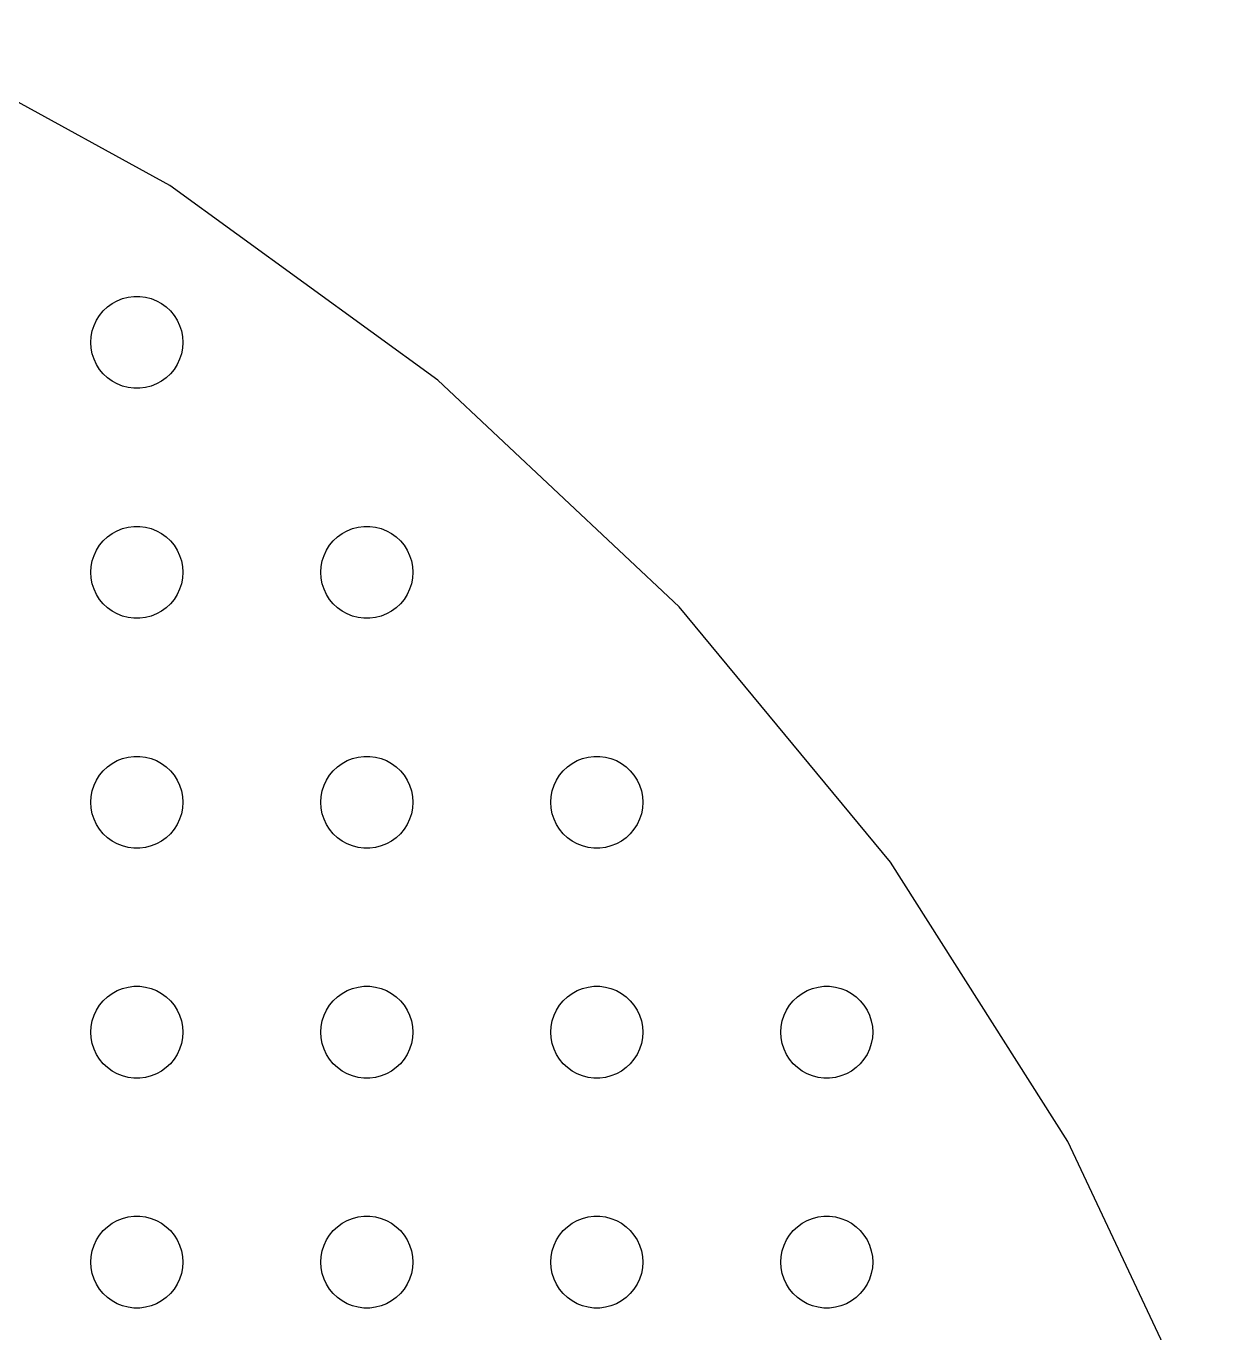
# Model space of a CAD drawing. Header units: metres. Extents: x -172 to 172, y -172 to 172.
# Drawn here: x 82.8 to 159.9, y 70.4 to 155.6 of the extents above; entities that cross this region are included whole.
import ezdxf

# ---------------------------------------------------------------- set-up
doc = ezdxf.new("R2010")
doc.units = ezdxf.units.M

msp = doc.modelspace()

# ---------------------------------------------------------------- linework, layer by layer
for p, q in [((92.1622, 145.224), (73.234, 155.63)), ((109.637, 132.528), (92.1622, 145.224)), ((87.8131, 137.054), (88.0877, 137.312)), ((88.0877, 137.312), (88.3925, 137.533)), ((88.3925, 137.533), (88.7227, 137.714)), ((88.7227, 137.714), (89.073, 137.853)), ((89.073, 137.853), (89.4379, 137.947)), ((89.4379, 137.947), (89.8116, 137.994)), ((89.8116, 137.994), (90.1884, 137.994)), ((90.1884, 137.994), (90.5621, 137.947)), ((90.5621, 137.947), (90.927, 137.853)), ((90.927, 137.853), (91.2773, 137.714)), ((91.2773, 137.714), (91.6075, 137.533)), ((91.6075, 137.533), (91.9123, 137.312)), ((91.9123, 137.312), (92.1869, 137.054)), ((87.2107, 136.104), (87.3711, 136.445)), ((87.3711, 136.445), (87.573, 136.763)), ((87.573, 136.763), (87.8131, 137.054)), ((92.1869, 137.054), (92.427, 136.763)), ((92.427, 136.763), (92.6289, 136.445)), ((92.6289, 136.445), (92.7893, 136.104)), ((87.0237, 135.376), (87.0943, 135.746)), ((87.0943, 135.746), (87.2107, 136.104)), ((92.7893, 136.104), (92.9057, 135.746)), ((92.9057, 135.746), (92.9763, 135.376)), ((87, 135), (87.0237, 135.376)), ((87.0237, 134.624), (87, 135)), ((92.9763, 135.376), (93, 135)), ((93, 135), (92.9763, 134.624)), ((87.0943, 134.254), (87.0237, 134.624)), ((87.2107, 133.896), (87.0943, 134.254)), ((87.3711, 133.555), (87.2107, 133.896)), ((92.7893, 133.896), (92.6289, 133.555)), ((92.9057, 134.254), (92.7893, 133.896)), ((92.9763, 134.624), (92.9057, 134.254)), ((87.573, 133.237), (87.3711, 133.555)), ((87.8131, 132.946), (87.573, 133.237)), ((92.427, 133.237), (92.1869, 132.946)), ((92.6289, 133.555), (92.427, 133.237)), ((88.0877, 132.688), (87.8131, 132.946)), ((88.3925, 132.467), (88.0877, 132.688)), ((88.7227, 132.286), (88.3925, 132.467)), ((89.073, 132.147), (88.7227, 132.286)), ((89.4379, 132.053), (89.073, 132.147)), ((90.927, 132.147), (90.5621, 132.053)), ((91.2773, 132.286), (90.927, 132.147)), ((91.6075, 132.467), (91.2773, 132.286)), ((91.9123, 132.688), (91.6075, 132.467)), ((92.1869, 132.946), (91.9123, 132.688)), ((125.383, 117.742), (109.637, 132.528)), ((89.8116, 132.006), (89.4379, 132.053)), ((90.1884, 132.006), (89.8116, 132.006)), ((90.5621, 132.053), (90.1884, 132.006)), ((88.7227, 122.714), (89.073, 122.853)), ((89.073, 122.853), (89.4379, 122.947)), ((89.4379, 122.947), (89.8116, 122.994)), ((89.8116, 122.994), (90.1884, 122.994)), ((90.1884, 122.994), (90.5621, 122.947)), ((90.5621, 122.947), (90.927, 122.853)), ((90.927, 122.853), (91.2773, 122.714)), ((103.723, 122.714), (104.073, 122.853)), ((104.073, 122.853), (104.438, 122.947)), ((104.438, 122.947), (104.812, 122.994)), ((104.812, 122.994), (105.188, 122.994)), ((105.188, 122.994), (105.562, 122.947)), ((105.562, 122.947), (105.927, 122.853)), ((105.927, 122.853), (106.277, 122.714)), ((87.573, 121.763), (87.8131, 122.054)), ((87.8131, 122.054), (88.0877, 122.312)), ((88.0877, 122.312), (88.3925, 122.533)), ((88.3925, 122.533), (88.7227, 122.714)), ((91.2773, 122.714), (91.6075, 122.533)), ((91.6075, 122.533), (91.9123, 122.312)), ((91.9123, 122.312), (92.1869, 122.054)), ((92.1869, 122.054), (92.427, 121.763)), ((102.573, 121.763), (102.813, 122.054)), ((102.813, 122.054), (103.088, 122.312)), ((103.088, 122.312), (103.393, 122.533)), ((103.393, 122.533), (103.723, 122.714)), ((106.277, 122.714), (106.607, 122.533)), ((106.607, 122.533), (106.912, 122.312)), ((106.912, 122.312), (107.187, 122.054)), ((107.187, 122.054), (107.427, 121.763)), ((87.0943, 120.746), (87.2107, 121.104)), ((87.2107, 121.104), (87.3711, 121.445)), ((87.3711, 121.445), (87.573, 121.763)), ((92.427, 121.763), (92.6289, 121.445)), ((92.6289, 121.445), (92.7893, 121.104)), ((92.7893, 121.104), (92.9057, 120.746)), ((102.094, 120.746), (102.211, 121.104)), ((102.211, 121.104), (102.371, 121.445)), ((102.371, 121.445), (102.573, 121.763)), ((107.427, 121.763), (107.629, 121.445)), ((107.629, 121.445), (107.789, 121.104)), ((107.789, 121.104), (107.906, 120.746)), ((87, 120), (87.0237, 120.376)), ((87.0237, 120.376), (87.0943, 120.746)), ((92.9057, 120.746), (92.9763, 120.376)), ((92.9763, 120.376), (93, 120)), ((102, 120), (102.024, 120.376)), ((102.024, 120.376), (102.094, 120.746)), ((107.906, 120.746), (107.976, 120.376)), ((107.976, 120.376), (108, 120)), ((87.0237, 119.624), (87, 120)), ((87.0943, 119.254), (87.0237, 119.624)), ((92.9763, 119.624), (92.9057, 119.254)), ((93, 120), (92.9763, 119.624)), ((102.024, 119.624), (102, 120)), ((102.094, 119.254), (102.024, 119.624)), ((107.976, 119.624), (107.906, 119.254)), ((108, 120), (107.976, 119.624)), ((87.2107, 118.896), (87.0943, 119.254)), ((87.3711, 118.555), (87.2107, 118.896)), ((87.573, 118.237), (87.3711, 118.555)), ((92.6289, 118.555), (92.427, 118.237)), ((92.7893, 118.896), (92.6289, 118.555)), ((92.9057, 119.254), (92.7893, 118.896)), ((102.211, 118.896), (102.094, 119.254)), ((102.371, 118.555), (102.211, 118.896)), ((102.573, 118.237), (102.371, 118.555)), ((107.629, 118.555), (107.427, 118.237)), ((107.789, 118.896), (107.629, 118.555)), ((107.906, 119.254), (107.789, 118.896)), ((87.8131, 117.946), (87.573, 118.237)), ((88.0877, 117.688), (87.8131, 117.946)), ((88.3925, 117.467), (88.0877, 117.688)), ((91.9123, 117.688), (91.6075, 117.467)), ((92.1869, 117.946), (91.9123, 117.688)), ((92.427, 118.237), (92.1869, 117.946)), ((102.813, 117.946), (102.573, 118.237)), ((103.088, 117.688), (102.813, 117.946)), ((103.393, 117.467), (103.088, 117.688)), ((106.912, 117.688), (106.607, 117.467)), ((107.187, 117.946), (106.912, 117.688)), ((107.427, 118.237), (107.187, 117.946)), ((139.151, 101.099), (125.383, 117.742)), ((88.7227, 117.286), (88.3925, 117.467)), ((89.073, 117.147), (88.7227, 117.286)), ((89.4379, 117.053), (89.073, 117.147)), ((89.8116, 117.006), (89.4379, 117.053)), ((90.1884, 117.006), (89.8116, 117.006)), ((90.5621, 117.053), (90.1884, 117.006)), ((90.927, 117.147), (90.5621, 117.053)), ((91.2773, 117.286), (90.927, 117.147)), ((91.6075, 117.467), (91.2773, 117.286)), ((103.723, 117.286), (103.393, 117.467)), ((104.073, 117.147), (103.723, 117.286)), ((104.438, 117.053), (104.073, 117.147)), ((104.812, 117.006), (104.438, 117.053)), ((105.188, 117.006), (104.812, 117.006)), ((105.562, 117.053), (105.188, 117.006)), ((105.927, 117.147), (105.562, 117.053)), ((106.277, 117.286), (105.927, 117.147)), ((106.607, 117.467), (106.277, 117.286)), ((88.0877, 107.312), (88.3925, 107.533)), ((88.3925, 107.533), (88.7227, 107.714)), ((88.7227, 107.714), (89.073, 107.853)), ((89.073, 107.853), (89.4379, 107.947)), ((89.4379, 107.947), (89.8116, 107.994)), ((89.8116, 107.994), (90.1884, 107.994)), ((90.1884, 107.994), (90.5621, 107.947)), ((90.5621, 107.947), (90.927, 107.853)), ((90.927, 107.853), (91.2773, 107.714)), ((91.2773, 107.714), (91.6075, 107.533)), ((91.6075, 107.533), (91.9123, 107.312)), ((103.088, 107.312), (103.393, 107.533)), ((103.393, 107.533), (103.723, 107.714)), ((103.723, 107.714), (104.073, 107.853)), ((104.073, 107.853), (104.438, 107.947)), ((104.438, 107.947), (104.812, 107.994)), ((104.812, 107.994), (105.188, 107.994)), ((105.188, 107.994), (105.562, 107.947)), ((105.562, 107.947), (105.927, 107.853)), ((105.927, 107.853), (106.277, 107.714)), ((106.277, 107.714), (106.607, 107.533)), ((106.607, 107.533), (106.912, 107.312)), ((118.088, 107.312), (118.393, 107.533)), ((118.393, 107.533), (118.723, 107.714)), ((118.723, 107.714), (119.073, 107.853)), ((119.073, 107.853), (119.438, 107.947)), ((119.438, 107.947), (119.812, 107.994)), ((119.812, 107.994), (120.188, 107.994)), ((120.188, 107.994), (120.562, 107.947)), ((120.562, 107.947), (120.927, 107.853)), ((120.927, 107.853), (121.277, 107.714)), ((121.277, 107.714), (121.607, 107.533)), ((121.607, 107.533), (121.912, 107.312)), ((87.3711, 106.445), (87.573, 106.763)), ((87.573, 106.763), (87.8131, 107.054)), ((87.8131, 107.054), (88.0877, 107.312)), ((91.9123, 107.312), (92.1869, 107.054)), ((92.1869, 107.054), (92.427, 106.763)), ((92.427, 106.763), (92.6289, 106.445)), ((102.371, 106.445), (102.573, 106.763)), ((102.573, 106.763), (102.813, 107.054)), ((102.813, 107.054), (103.088, 107.312)), ((106.912, 107.312), (107.187, 107.054)), ((107.187, 107.054), (107.427, 106.763)), ((107.427, 106.763), (107.629, 106.445)), ((117.371, 106.445), (117.573, 106.763)), ((117.573, 106.763), (117.813, 107.054)), ((117.813, 107.054), (118.088, 107.312)), ((121.912, 107.312), (122.187, 107.054)), ((122.187, 107.054), (122.427, 106.763)), ((122.427, 106.763), (122.629, 106.445)), ((87.0237, 105.376), (87.0943, 105.746)), ((87.0943, 105.746), (87.2107, 106.104)), ((87.2107, 106.104), (87.3711, 106.445)), ((92.6289, 106.445), (92.7893, 106.104)), ((92.7893, 106.104), (92.9057, 105.746)), ((92.9057, 105.746), (92.9763, 105.376)), ((102.024, 105.376), (102.094, 105.746)), ((102.094, 105.746), (102.211, 106.104)), ((102.211, 106.104), (102.371, 106.445)), ((107.629, 106.445), (107.789, 106.104)), ((107.789, 106.104), (107.906, 105.746)), ((107.906, 105.746), (107.976, 105.376)), ((117.024, 105.376), (117.094, 105.746)), ((117.094, 105.746), (117.211, 106.104)), ((117.211, 106.104), (117.371, 106.445)), ((122.629, 106.445), (122.789, 106.104)), ((122.789, 106.104), (122.906, 105.746)), ((122.906, 105.746), (122.976, 105.376)), ((87, 105), (87.0237, 105.376)), ((87.0237, 104.624), (87, 105)), ((92.9763, 105.376), (93, 105)), ((93, 105), (92.9763, 104.624)), ((102, 105), (102.024, 105.376)), ((102.024, 104.624), (102, 105)), ((107.976, 105.376), (108, 105)), ((108, 105), (107.976, 104.624)), ((117, 105), (117.024, 105.376)), ((117.024, 104.624), (117, 105)), ((122.976, 105.376), (123, 105)), ((123, 105), (122.976, 104.624)), ((87.0943, 104.254), (87.0237, 104.624)), ((87.2107, 103.896), (87.0943, 104.254)), ((92.9057, 104.254), (92.7893, 103.896)), ((92.9763, 104.624), (92.9057, 104.254)), ((102.094, 104.254), (102.024, 104.624)), ((102.211, 103.896), (102.094, 104.254)), ((107.906, 104.254), (107.789, 103.896)), ((107.976, 104.624), (107.906, 104.254)), ((117.094, 104.254), (117.024, 104.624)), ((117.211, 103.896), (117.094, 104.254)), ((122.906, 104.254), (122.789, 103.896)), ((122.976, 104.624), (122.906, 104.254)), ((87.3711, 103.555), (87.2107, 103.896)), ((87.573, 103.237), (87.3711, 103.555)), ((87.8131, 102.946), (87.573, 103.237)), ((92.427, 103.237), (92.1869, 102.946)), ((92.6289, 103.555), (92.427, 103.237)), ((92.7893, 103.896), (92.6289, 103.555)), ((102.371, 103.555), (102.211, 103.896)), ((102.573, 103.237), (102.371, 103.555)), ((102.813, 102.946), (102.573, 103.237)), ((107.427, 103.237), (107.187, 102.946)), ((107.629, 103.555), (107.427, 103.237)), ((107.789, 103.896), (107.629, 103.555)), ((117.371, 103.555), (117.211, 103.896)), ((117.573, 103.237), (117.371, 103.555)), ((117.813, 102.946), (117.573, 103.237)), ((122.427, 103.237), (122.187, 102.946)), ((122.629, 103.555), (122.427, 103.237)), ((122.789, 103.896), (122.629, 103.555)), ((88.0877, 102.688), (87.8131, 102.946)), ((88.3925, 102.467), (88.0877, 102.688)), ((88.7227, 102.286), (88.3925, 102.467)), ((91.6075, 102.467), (91.2773, 102.286)), ((91.9123, 102.688), (91.6075, 102.467)), ((92.1869, 102.946), (91.9123, 102.688)), ((103.088, 102.688), (102.813, 102.946)), ((103.393, 102.467), (103.088, 102.688)), ((103.723, 102.286), (103.393, 102.467)), ((106.607, 102.467), (106.277, 102.286)), ((106.912, 102.688), (106.607, 102.467)), ((107.187, 102.946), (106.912, 102.688)), ((118.088, 102.688), (117.813, 102.946)), ((118.393, 102.467), (118.088, 102.688)), ((118.723, 102.286), (118.393, 102.467)), ((121.607, 102.467), (121.277, 102.286)), ((121.912, 102.688), (121.607, 102.467)), ((122.187, 102.946), (121.912, 102.688)), ((89.073, 102.147), (88.7227, 102.286)), ((89.4379, 102.053), (89.073, 102.147)), ((89.8116, 102.006), (89.4379, 102.053)), ((90.1884, 102.006), (89.8116, 102.006)), ((90.5621, 102.053), (90.1884, 102.006)), ((90.927, 102.147), (90.5621, 102.053)), ((91.2773, 102.286), (90.927, 102.147)), ((104.073, 102.147), (103.723, 102.286)), ((104.438, 102.053), (104.073, 102.147)), ((104.812, 102.006), (104.438, 102.053)), ((105.188, 102.006), (104.812, 102.006)), ((105.562, 102.053), (105.188, 102.006)), ((105.927, 102.147), (105.562, 102.053)), ((106.277, 102.286), (105.927, 102.147)), ((119.073, 102.147), (118.723, 102.286)), ((119.438, 102.053), (119.073, 102.147)), ((119.812, 102.006), (119.438, 102.053)), ((120.188, 102.006), (119.812, 102.006)), ((120.562, 102.053), (120.188, 102.006)), ((120.927, 102.147), (120.562, 102.053)), ((121.277, 102.286), (120.927, 102.147)), ((150.725, 82.8616), (139.151, 101.099)), ((89.073, 92.8532), (89.4379, 92.9469)), ((89.4379, 92.9469), (89.8116, 92.9941)), ((89.8116, 92.9941), (90.1884, 92.9941)), ((90.1884, 92.9941), (90.5621, 92.9469)), ((90.5621, 92.9469), (90.927, 92.8532)), ((104.073, 92.8532), (104.438, 92.9469)), ((104.438, 92.9469), (104.812, 92.9941)), ((104.812, 92.9941), (105.188, 92.9941)), ((105.188, 92.9941), (105.562, 92.9469)), ((105.562, 92.9469), (105.927, 92.8532)), ((119.073, 92.8532), (119.438, 92.9469)), ((119.438, 92.9469), (119.812, 92.9941)), ((119.812, 92.9941), (120.188, 92.9941)), ((120.188, 92.9941), (120.562, 92.9469)), ((120.562, 92.9469), (120.927, 92.8532)), ((134.073, 92.8532), (134.438, 92.9469)), ((134.438, 92.9469), (134.812, 92.9941)), ((134.812, 92.9941), (135.188, 92.9941)), ((135.188, 92.9941), (135.562, 92.9469)), ((135.562, 92.9469), (135.927, 92.8532)), ((87.8131, 92.0536), (88.0877, 92.3115)), ((88.0877, 92.3115), (88.3925, 92.533)), ((88.3925, 92.533), (88.7227, 92.7145)), ((88.7227, 92.7145), (89.073, 92.8532)), ((90.927, 92.8532), (91.2773, 92.7145)), ((91.2773, 92.7145), (91.6075, 92.533)), ((91.6075, 92.533), (91.9123, 92.3115)), ((91.9123, 92.3115), (92.1869, 92.0536)), ((102.813, 92.0536), (103.088, 92.3115)), ((103.088, 92.3115), (103.393, 92.533)), ((103.393, 92.533), (103.723, 92.7145)), ((103.723, 92.7145), (104.073, 92.8532)), ((105.927, 92.8532), (106.277, 92.7145)), ((106.277, 92.7145), (106.607, 92.533)), ((106.607, 92.533), (106.912, 92.3115)), ((106.912, 92.3115), (107.187, 92.0536)), ((117.813, 92.0536), (118.088, 92.3115)), ((118.088, 92.3115), (118.393, 92.533)), ((118.393, 92.533), (118.723, 92.7145)), ((118.723, 92.7145), (119.073, 92.8532)), ((120.927, 92.8532), (121.277, 92.7145)), ((121.277, 92.7145), (121.607, 92.533)), ((121.607, 92.533), (121.912, 92.3115)), ((121.912, 92.3115), (122.187, 92.0536)), ((132.813, 92.0536), (133.088, 92.3115)), ((133.088, 92.3115), (133.393, 92.533)), ((133.393, 92.533), (133.723, 92.7145)), ((133.723, 92.7145), (134.073, 92.8532)), ((135.927, 92.8532), (136.277, 92.7145)), ((136.277, 92.7145), (136.607, 92.533)), ((136.607, 92.533), (136.912, 92.3115)), ((136.912, 92.3115), (137.187, 92.0536)), ((87.2107, 91.1044), (87.3711, 91.4453)), ((87.3711, 91.4453), (87.573, 91.7634)), ((87.573, 91.7634), (87.8131, 92.0536)), ((92.1869, 92.0536), (92.427, 91.7634)), ((92.427, 91.7634), (92.6289, 91.4453)), ((92.6289, 91.4453), (92.7893, 91.1044)), ((102.211, 91.1044), (102.371, 91.4453)), ((102.371, 91.4453), (102.573, 91.7634)), ((102.573, 91.7634), (102.813, 92.0536)), ((107.187, 92.0536), (107.427, 91.7634)), ((107.427, 91.7634), (107.629, 91.4453)), ((107.629, 91.4453), (107.789, 91.1044)), ((117.211, 91.1044), (117.371, 91.4453)), ((117.371, 91.4453), (117.573, 91.7634)), ((117.573, 91.7634), (117.813, 92.0536)), ((122.187, 92.0536), (122.427, 91.7634)), ((122.427, 91.7634), (122.629, 91.4453)), ((122.629, 91.4453), (122.789, 91.1044)), ((132.211, 91.1044), (132.371, 91.4453)), ((132.371, 91.4453), (132.573, 91.7634)), ((132.573, 91.7634), (132.813, 92.0536)), ((137.187, 92.0536), (137.427, 91.7634)), ((137.427, 91.7634), (137.629, 91.4453)), ((137.629, 91.4453), (137.789, 91.1044)), ((87, 90), (87.0237, 90.376)), ((87.0237, 90.376), (87.0943, 90.7461)), ((87.0943, 90.7461), (87.2107, 91.1044)), ((92.7893, 91.1044), (92.9057, 90.7461)), ((92.9057, 90.7461), (92.9763, 90.376)), ((92.9763, 90.376), (93, 90)), ((102, 90), (102.024, 90.376)), ((102.024, 90.376), (102.094, 90.7461)), ((102.094, 90.7461), (102.211, 91.1044)), ((107.789, 91.1044), (107.906, 90.7461)), ((107.906, 90.7461), (107.976, 90.376)), ((107.976, 90.376), (108, 90)), ((117, 90), (117.024, 90.376)), ((117.024, 90.376), (117.094, 90.7461)), ((117.094, 90.7461), (117.211, 91.1044)), ((122.789, 91.1044), (122.906, 90.7461)), ((122.906, 90.7461), (122.976, 90.376)), ((122.976, 90.376), (123, 90)), ((132, 90), (132.024, 90.376)), ((132.024, 90.376), (132.094, 90.7461)), ((132.094, 90.7461), (132.211, 91.1044)), ((137.789, 91.1044), (137.906, 90.7461)), ((137.906, 90.7461), (137.976, 90.376)), ((137.976, 90.376), (138, 90)), ((87.0237, 89.624), (87, 90)), ((87.0943, 89.2539), (87.0237, 89.624)), ((92.9763, 89.624), (92.9057, 89.2539)), ((93, 90), (92.9763, 89.624)), ((102.024, 89.624), (102, 90)), ((102.094, 89.2539), (102.024, 89.624)), ((107.976, 89.624), (107.906, 89.2539)), ((108, 90), (107.976, 89.624)), ((117.024, 89.624), (117, 90)), ((117.094, 89.2539), (117.024, 89.624)), ((122.976, 89.624), (122.906, 89.2539)), ((123, 90), (122.976, 89.624)), ((132.024, 89.624), (132, 90)), ((132.094, 89.2539), (132.024, 89.624)), ((137.976, 89.624), (137.906, 89.2539)), ((138, 90), (137.976, 89.624)), ((87.2107, 88.8956), (87.0943, 89.2539)), ((87.3711, 88.5547), (87.2107, 88.8956)), ((92.7893, 88.8956), (92.6289, 88.5547)), ((92.9057, 89.2539), (92.7893, 88.8956)), ((102.211, 88.8956), (102.094, 89.2539)), ((102.371, 88.5547), (102.211, 88.8956)), ((107.789, 88.8956), (107.629, 88.5547)), ((107.906, 89.2539), (107.789, 88.8956)), ((117.211, 88.8956), (117.094, 89.2539)), ((117.371, 88.5547), (117.211, 88.8956)), ((122.789, 88.8956), (122.629, 88.5547)), ((122.906, 89.2539), (122.789, 88.8956)), ((132.211, 88.8956), (132.094, 89.2539)), ((132.371, 88.5547), (132.211, 88.8956)), ((137.789, 88.8956), (137.629, 88.5547)), ((137.906, 89.2539), (137.789, 88.8956)), ((87.573, 88.2366), (87.3711, 88.5547)), ((87.8131, 87.9464), (87.573, 88.2366)), ((88.0877, 87.6885), (87.8131, 87.9464)), ((92.1869, 87.9464), (91.9123, 87.6885)), ((92.427, 88.2366), (92.1869, 87.9464)), ((92.6289, 88.5547), (92.427, 88.2366)), ((102.573, 88.2366), (102.371, 88.5547)), ((102.813, 87.9464), (102.573, 88.2366)), ((103.088, 87.6885), (102.813, 87.9464)), ((107.187, 87.9464), (106.912, 87.6885)), ((107.427, 88.2366), (107.187, 87.9464)), ((107.629, 88.5547), (107.427, 88.2366)), ((117.573, 88.2366), (117.371, 88.5547)), ((117.813, 87.9464), (117.573, 88.2366)), ((118.088, 87.6885), (117.813, 87.9464)), ((122.187, 87.9464), (121.912, 87.6885)), ((122.427, 88.2366), (122.187, 87.9464)), ((122.629, 88.5547), (122.427, 88.2366)), ((132.573, 88.2366), (132.371, 88.5547)), ((132.813, 87.9464), (132.573, 88.2366)), ((133.088, 87.6885), (132.813, 87.9464)), ((137.187, 87.9464), (136.912, 87.6885)), ((137.427, 88.2366), (137.187, 87.9464)), ((137.629, 88.5547), (137.427, 88.2366)), ((88.3925, 87.467), (88.0877, 87.6885)), ((88.7227, 87.2855), (88.3925, 87.467)), ((89.073, 87.1468), (88.7227, 87.2855)), ((89.4379, 87.0531), (89.073, 87.1468)), ((89.8116, 87.0059), (89.4379, 87.0531)), ((90.1884, 87.0059), (89.8116, 87.0059)), ((90.5621, 87.0531), (90.1884, 87.0059)), ((90.927, 87.1468), (90.5621, 87.0531)), ((91.2773, 87.2855), (90.927, 87.1468)), ((91.6075, 87.467), (91.2773, 87.2855)), ((91.9123, 87.6885), (91.6075, 87.467)), ((103.393, 87.467), (103.088, 87.6885)), ((103.723, 87.2855), (103.393, 87.467)), ((104.073, 87.1468), (103.723, 87.2855)), ((104.438, 87.0531), (104.073, 87.1468)), ((104.812, 87.0059), (104.438, 87.0531)), ((105.188, 87.0059), (104.812, 87.0059)), ((105.562, 87.0531), (105.188, 87.0059)), ((105.927, 87.1468), (105.562, 87.0531)), ((106.277, 87.2855), (105.927, 87.1468)), ((106.607, 87.467), (106.277, 87.2855)), ((106.912, 87.6885), (106.607, 87.467)), ((118.393, 87.467), (118.088, 87.6885)), ((118.723, 87.2855), (118.393, 87.467)), ((119.073, 87.1468), (118.723, 87.2855)), ((119.438, 87.0531), (119.073, 87.1468)), ((119.812, 87.0059), (119.438, 87.0531)), ((120.188, 87.0059), (119.812, 87.0059)), ((120.562, 87.0531), (120.188, 87.0059)), ((120.927, 87.1468), (120.562, 87.0531)), ((121.277, 87.2855), (120.927, 87.1468)), ((121.607, 87.467), (121.277, 87.2855)), ((121.912, 87.6885), (121.607, 87.467)), ((133.393, 87.467), (133.088, 87.6885)), ((133.723, 87.2855), (133.393, 87.467)), ((134.073, 87.1468), (133.723, 87.2855)), ((134.438, 87.0531), (134.073, 87.1468)), ((134.812, 87.0059), (134.438, 87.0531)), ((135.188, 87.0059), (134.812, 87.0059)), ((135.562, 87.0531), (135.188, 87.0059)), ((135.927, 87.1468), (135.562, 87.0531)), ((136.277, 87.2855), (135.927, 87.1468)), ((136.607, 87.467), (136.277, 87.2855)), ((136.912, 87.6885), (136.607, 87.467)), ((159.922, 63.3174), (150.725, 82.8616)), ((88.3925, 77.533), (88.7227, 77.7145)), ((88.7227, 77.7145), (89.073, 77.8532)), ((89.073, 77.8532), (89.4379, 77.9469)), ((89.4379, 77.9469), (89.8116, 77.9941)), ((89.8116, 77.9941), (90.1884, 77.9941)), ((90.1884, 77.9941), (90.5621, 77.9469)), ((90.5621, 77.9469), (90.927, 77.8532)), ((90.927, 77.8532), (91.2773, 77.7145)), ((91.2773, 77.7145), (91.6075, 77.533)), ((103.393, 77.533), (103.723, 77.7145)), ((103.723, 77.7145), (104.073, 77.8532)), ((104.073, 77.8532), (104.438, 77.9469)), ((104.438, 77.9469), (104.812, 77.9941)), ((104.812, 77.9941), (105.188, 77.9941)), ((105.188, 77.9941), (105.562, 77.9469)), ((105.562, 77.9469), (105.927, 77.8532)), ((105.927, 77.8532), (106.277, 77.7145)), ((106.277, 77.7145), (106.607, 77.533)), ((118.393, 77.533), (118.723, 77.7145)), ((118.723, 77.7145), (119.073, 77.8532)), ((119.073, 77.8532), (119.438, 77.9469)), ((119.438, 77.9469), (119.812, 77.9941)), ((119.812, 77.9941), (120.188, 77.9941)), ((120.188, 77.9941), (120.562, 77.9469)), ((120.562, 77.9469), (120.927, 77.8532)), ((120.927, 77.8532), (121.277, 77.7145)), ((121.277, 77.7145), (121.607, 77.533)), ((133.393, 77.533), (133.723, 77.7145)), ((133.723, 77.7145), (134.073, 77.8532)), ((134.073, 77.8532), (134.438, 77.9469)), ((134.438, 77.9469), (134.812, 77.9941)), ((134.812, 77.9941), (135.188, 77.9941)), ((135.188, 77.9941), (135.562, 77.9469)), ((135.562, 77.9469), (135.927, 77.8532)), ((135.927, 77.8532), (136.277, 77.7145)), ((136.277, 77.7145), (136.607, 77.533)), ((87.3711, 76.4453), (87.573, 76.7634)), ((87.573, 76.7634), (87.8131, 77.0536)), ((87.8131, 77.0536), (88.0877, 77.3115)), ((88.0877, 77.3115), (88.3925, 77.533)), ((91.6075, 77.533), (91.9123, 77.3115)), ((91.9123, 77.3115), (92.1869, 77.0536)), ((92.1869, 77.0536), (92.427, 76.7634)), ((92.427, 76.7634), (92.6289, 76.4453)), ((102.371, 76.4453), (102.573, 76.7634)), ((102.573, 76.7634), (102.813, 77.0536)), ((102.813, 77.0536), (103.088, 77.3115)), ((103.088, 77.3115), (103.393, 77.533)), ((106.607, 77.533), (106.912, 77.3115)), ((106.912, 77.3115), (107.187, 77.0536)), ((107.187, 77.0536), (107.427, 76.7634)), ((107.427, 76.7634), (107.629, 76.4453)), ((117.371, 76.4453), (117.573, 76.7634)), ((117.573, 76.7634), (117.813, 77.0536)), ((117.813, 77.0536), (118.088, 77.3115)), ((118.088, 77.3115), (118.393, 77.533)), ((121.607, 77.533), (121.912, 77.3115)), ((121.912, 77.3115), (122.187, 77.0536)), ((122.187, 77.0536), (122.427, 76.7634)), ((122.427, 76.7634), (122.629, 76.4453)), ((132.371, 76.4453), (132.573, 76.7634)), ((132.573, 76.7634), (132.813, 77.0536)), ((132.813, 77.0536), (133.088, 77.3115)), ((133.088, 77.3115), (133.393, 77.533)), ((136.607, 77.533), (136.912, 77.3115)), ((136.912, 77.3115), (137.187, 77.0536)), ((137.187, 77.0536), (137.427, 76.7634)), ((137.427, 76.7634), (137.629, 76.4453)), ((87.0943, 75.7461), (87.2107, 76.1044)), ((87.2107, 76.1044), (87.3711, 76.4453)), ((92.6289, 76.4453), (92.7893, 76.1044)), ((92.7893, 76.1044), (92.9057, 75.7461)), ((102.094, 75.7461), (102.211, 76.1044)), ((102.211, 76.1044), (102.371, 76.4453)), ((107.629, 76.4453), (107.789, 76.1044)), ((107.789, 76.1044), (107.906, 75.7461)), ((117.094, 75.7461), (117.211, 76.1044)), ((117.211, 76.1044), (117.371, 76.4453)), ((122.629, 76.4453), (122.789, 76.1044)), ((122.789, 76.1044), (122.906, 75.7461)), ((132.094, 75.7461), (132.211, 76.1044)), ((132.211, 76.1044), (132.371, 76.4453)), ((137.629, 76.4453), (137.789, 76.1044)), ((137.789, 76.1044), (137.906, 75.7461)), ((87, 75), (87.0237, 75.376)), ((87.0237, 75.376), (87.0943, 75.7461)), ((92.9057, 75.7461), (92.9763, 75.376)), ((92.9763, 75.376), (93, 75)), ((102, 75), (102.024, 75.376)), ((102.024, 75.376), (102.094, 75.7461)), ((107.906, 75.7461), (107.976, 75.376)), ((107.976, 75.376), (108, 75)), ((117, 75), (117.024, 75.376)), ((117.024, 75.376), (117.094, 75.7461)), ((122.906, 75.7461), (122.976, 75.376)), ((122.976, 75.376), (123, 75)), ((132, 75), (132.024, 75.376)), ((132.024, 75.376), (132.094, 75.7461)), ((137.906, 75.7461), (137.976, 75.376)), ((137.976, 75.376), (138, 75)), ((87.0237, 74.624), (87, 75)), ((87.0943, 74.2539), (87.0237, 74.624)), ((87.2107, 73.8956), (87.0943, 74.2539)), ((92.9057, 74.2539), (92.7893, 73.8956)), ((92.9763, 74.624), (92.9057, 74.2539)), ((93, 75), (92.9763, 74.624)), ((102.024, 74.624), (102, 75)), ((102.094, 74.2539), (102.024, 74.624)), ((102.211, 73.8956), (102.094, 74.2539)), ((107.906, 74.2539), (107.789, 73.8956)), ((107.976, 74.624), (107.906, 74.2539)), ((108, 75), (107.976, 74.624)), ((117.024, 74.624), (117, 75)), ((117.094, 74.2539), (117.024, 74.624)), ((117.211, 73.8956), (117.094, 74.2539)), ((122.906, 74.2539), (122.789, 73.8956)), ((122.976, 74.624), (122.906, 74.2539)), ((123, 75), (122.976, 74.624)), ((132.024, 74.624), (132, 75)), ((132.094, 74.2539), (132.024, 74.624)), ((132.211, 73.8956), (132.094, 74.2539)), ((137.906, 74.2539), (137.789, 73.8956)), ((137.976, 74.624), (137.906, 74.2539)), ((138, 75), (137.976, 74.624)), ((87.3711, 73.5547), (87.2107, 73.8956)), ((87.573, 73.2366), (87.3711, 73.5547)), ((92.6289, 73.5547), (92.427, 73.2366)), ((92.7893, 73.8956), (92.6289, 73.5547)), ((102.371, 73.5547), (102.211, 73.8956)), ((102.573, 73.2366), (102.371, 73.5547)), ((107.629, 73.5547), (107.427, 73.2366)), ((107.789, 73.8956), (107.629, 73.5547)), ((117.371, 73.5547), (117.211, 73.8956)), ((117.573, 73.2366), (117.371, 73.5547)), ((122.629, 73.5547), (122.427, 73.2366)), ((122.789, 73.8956), (122.629, 73.5547)), ((132.371, 73.5547), (132.211, 73.8956)), ((132.573, 73.2366), (132.371, 73.5547)), ((137.629, 73.5547), (137.427, 73.2366)), ((137.789, 73.8956), (137.629, 73.5547)), ((87.8131, 72.9464), (87.573, 73.2366)), ((88.0877, 72.6885), (87.8131, 72.9464)), ((88.3925, 72.467), (88.0877, 72.6885)), ((88.7227, 72.2855), (88.3925, 72.467)), ((91.6075, 72.467), (91.2773, 72.2855)), ((91.9123, 72.6885), (91.6075, 72.467)), ((92.1869, 72.9464), (91.9123, 72.6885)), ((92.427, 73.2366), (92.1869, 72.9464)), ((102.813, 72.9464), (102.573, 73.2366)), ((103.088, 72.6885), (102.813, 72.9464)), ((103.393, 72.467), (103.088, 72.6885)), ((103.723, 72.2855), (103.393, 72.467)), ((106.607, 72.467), (106.277, 72.2855)), ((106.912, 72.6885), (106.607, 72.467)), ((107.187, 72.9464), (106.912, 72.6885)), ((107.427, 73.2366), (107.187, 72.9464)), ((117.813, 72.9464), (117.573, 73.2366)), ((118.088, 72.6885), (117.813, 72.9464)), ((118.393, 72.467), (118.088, 72.6885)), ((118.723, 72.2855), (118.393, 72.467)), ((121.607, 72.467), (121.277, 72.2855)), ((121.912, 72.6885), (121.607, 72.467)), ((122.187, 72.9464), (121.912, 72.6885)), ((122.427, 73.2366), (122.187, 72.9464)), ((132.813, 72.9464), (132.573, 73.2366)), ((133.088, 72.6885), (132.813, 72.9464)), ((133.393, 72.467), (133.088, 72.6885)), ((133.723, 72.2855), (133.393, 72.467)), ((136.607, 72.467), (136.277, 72.2855)), ((136.912, 72.6885), (136.607, 72.467)), ((137.187, 72.9464), (136.912, 72.6885)), ((137.427, 73.2366), (137.187, 72.9464)), ((89.073, 72.1468), (88.7227, 72.2855)), ((89.4379, 72.0531), (89.073, 72.1468)), ((89.8116, 72.0059), (89.4379, 72.0531)), ((90.1884, 72.0059), (89.8116, 72.0059)), ((90.5621, 72.0531), (90.1884, 72.0059)), ((90.927, 72.1468), (90.5621, 72.0531)), ((91.2773, 72.2855), (90.927, 72.1468)), ((104.073, 72.1468), (103.723, 72.2855)), ((104.438, 72.0531), (104.073, 72.1468)), ((104.812, 72.0059), (104.438, 72.0531)), ((105.188, 72.0059), (104.812, 72.0059)), ((105.562, 72.0531), (105.188, 72.0059)), ((105.927, 72.1468), (105.562, 72.0531)), ((106.277, 72.2855), (105.927, 72.1468)), ((119.073, 72.1468), (118.723, 72.2855)), ((119.438, 72.0531), (119.073, 72.1468)), ((119.812, 72.0059), (119.438, 72.0531)), ((120.188, 72.0059), (119.812, 72.0059)), ((120.562, 72.0531), (120.188, 72.0059)), ((120.927, 72.1468), (120.562, 72.0531)), ((121.277, 72.2855), (120.927, 72.1468)), ((134.073, 72.1468), (133.723, 72.2855)), ((134.438, 72.0531), (134.073, 72.1468)), ((134.812, 72.0059), (134.438, 72.0531)), ((135.188, 72.0059), (134.812, 72.0059)), ((135.562, 72.0531), (135.188, 72.0059)), ((135.927, 72.1468), (135.562, 72.0531)), ((136.277, 72.2855), (135.927, 72.1468))]:
    msp.add_line(p, q)

doc.saveas('drawing.dxf')
